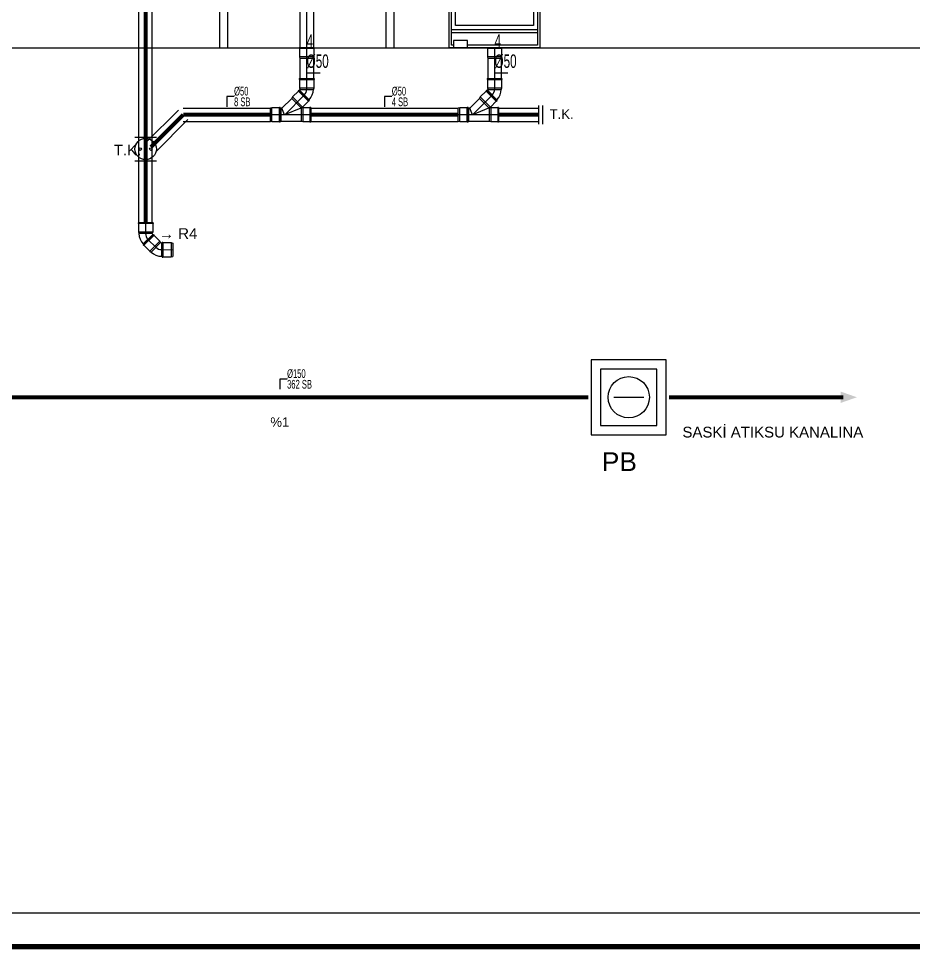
# Model space of a CAD drawing. Header units: centimetres. Extents: x -13133 to 30552, y -2 to 4552.
# Drawn here: x 17025 to 17692, y -2 to 692 of the extents above; entities that cross this region are included whole.
import ezdxf
from ezdxf.enums import TextEntityAlignment as Align

# ---------------------------------------------------------------- set-up
doc = ezdxf.new("R2010")
doc.units = ezdxf.units.CM
for name, pattern in [('BASMA HATTI', [31, 25, -6]), ('PIS', [38, 30, -8]), ('PISSU HATTI', [26, 20, -6]), ('SICAK', [4.6, 4, -0.15, 0.075, -0.15, 0.075, -0.15]), ('SOGUK', [4.375, 4, -0.15, 0.075, -0.15])]:
    doc.linetypes.add(name, pattern=pattern)
for name, color, linetype in [('MTY-PIS-SU-BORUSU', 6, 'PIS'), ('MTY-PISSU-BORU', 6, 'CONTINUOUS'), ('MTY-PISSU-BORU-TAVANDAN', 6, 'PISSU HATTI'), ('MTY-PISSU-CAP', 211, 'CONTINUOUS'), ('MTY-PVC', 43, 'CONTINUOUS'), ('MTY-SICAKSU-BORU', 1, 'BASMA HATTI'), ('MTY-SOGUKSU-BORU', 5, 'CONTINUOUS'), ('MTY-TEFRIS', 15, 'CONTINUOUS'), ('MTY-TEMIZSU-CAP', 101, 'CONTINUOUS'), ('MTY-VANA', 1, 'CONTINUOUS'), ('MTY-YUK-BIRIMI', 7, 'CONTINUOUS'), ('ROTAS-PAFTA', 7, 'CONTINUOUS'), ('ROTAS-PIS-SU-BORUSU', 6, 'PIS'), ('ROTAS-PISSU-CAP', 211, 'CONTINUOUS'), ('ROTAS-PVC', 43, 'CONTINUOUS'), ('ROTAS-ROGAR', 5, 'CONTINUOUS'), ('ROTAS-SEMA', 8, 'CONTINUOUS'), ('ROTAS-TEFRIS', 15, 'CONTINUOUS'), ('ROTAS-VANA', 1, 'CONTINUOUS')]:
    doc.layers.add(name, color=color, linetype=linetype)
doc.styles.add('CAP', font='wturkce.SHX', dxfattribs={"width": 0.65})
doc.styles.add('MTY_CAP', font='wturkce.SHX', dxfattribs={"width": 0.65, "height": 20})
doc.styles.add('MTYCAPLT', font='arial.ttf', dxfattribs={"width": 0.65, "height": 1})
doc.styles.add('ROTAS', font='arial.ttf')
doc.linetypes.add('PİS SU', pattern='A,6,-0.4,[")",Standard,S=1,R=0,X=-0.1,Y=-0.375],-0.2', length=6.6)

# ---------------------------------------------------------------- blocks, each defined once
blk = doc.blocks.new('EVIYE1 KOLON')
at = {"layer": 'MTY-PISSU-BORU-TAVANDAN', "linetype": 'PİS SU', "ltscale": 5}
blk.add_line((0, 53.81), (0, 0), dxfattribs=at)
at = {"layer": 'MTY-PVC', "color": 43}
for p, q in [((-5.5, 53.32), (-5.5, 52.72)), ((-5.03, 53.32), (-5.5, 53.32)), ((-5.3, 52.72), (-5.5, 52.72)), ((5.3, 52.72), (-5.3, 52.72)), ((-5.3, 52.72), (-5.3, 46.46)), ((5, 53.32), (-5.03, 53.32)), ((5, 53.81), (-5, 53.81)), ((-5, 53.81), (-5, 53.32)), ((5.5, 53.32), (4.97, 53.32)), ((5, 53.81), (5, 53.32)), ((5.5, 52.72), (5.3, 52.72)), ((5.3, 52.72), (5.3, 46.46)), ((5.5, 53.32), (5.5, 52.72)), ((5.3, 46.46), (-5.3, 46.46)), ((-5.3, 46.46), (-5, 45.32)), ((5, 45.32), (-5, 45.32)), ((-5, 45.32), (-5, 0)), ((5.3, 46.46), (5, 45.32)), ((5, 45.32), (5, 0))]:
    blk.add_line(p, q, dxfattribs=at)
at = {"layer": 'MTY-SICAKSU-BORU', "linetype": 'SICAK', "ltscale": 10}
for p, q in [((-15, 69.92), (-15, 135)), ((-9.13, 69.92), (-15, 69.92))]:
    blk.add_line(p, q, dxfattribs=at)
at = {"layer": 'MTY-SOGUKSU-BORU', "linetype": 'SOGUK', "ltscale": 10}
for p, q in [((0, 70), (0, 130)), ((9.14, 69.92), (0, 70))]:
    blk.add_line(p, q, dxfattribs=at)
at = {"layer": 'MTY-TEFRIS', "color": 4}
for p, q in [((4.33, 111.2), (-8.43, 99.61)), ((5.28, 111.72), (6.23, 111.72)), ((7.17, 111.72), (6.23, 111.72)), ((6.58, 109.64), (-5.44, 98.72)), ((4.2, 109.98), (4.29, 110.82)), ((4.2, 109.98), (6.23, 109.98)), ((4.58, 109.98), (4.58, 109.64)), ((7.82, 109.98), (4.58, 109.98)), ((4.58, 109.64), (7.82, 109.64)), ((8.25, 109.98), (6.23, 109.98)), ((7.82, 109.64), (7.82, 109.98)), ((8.25, 109.98), (8.16, 110.82)), ((-11.94, 101.4), (-12.12, 101.2)), ((-12.01, 99.79), (-10.45, 98.47)), ((-8.36, 99.67), (-10.53, 101.52)), ((-4.38, 98.72), (-10.45, 98.72)), ((-10.45, 95.77), (-10.45, 98.72)), ((-9.34, 98.78), (-9.41, 98.72)), ((-8.36, 99.62), (-7.41, 99.62)), ((-6.47, 99.62), (-7.41, 99.62)), ((-4.38, 95.77), (-4.38, 98.72)), ((33.13, 95.2), (-33.13, 95.2)), ((-33.13, 90.2), (-33, 90.2)), ((-10.45, 95.77), (-4.38, 95.77)), ((-10, 95.77), (-10, 95.39)), ((-10, 95.39), (-4.8, 95.39)), ((-9.63, 95.39), (-9.63, 71.96)), ((-8.63, 95.39), (-8.63, 71.96)), ((-6.76, 95.39), (-6.76, 84.89)), ((-5.76, 95.39), (-5.76, 84.89)), ((-4.8, 95.39), (-4.8, 95.77)), ((33.13, 90.2), (33, 90.2)), ((-30, 87.2), (-30, 78.16)), ((-4.76, 83.89), (7.14, 83.89)), ((30, 78.16), (30, 87.2)), ((-4.76, 82.89), (7.14, 82.89)), ((8.14, 81.89), (8.14, 71.96)), ((9.14, 81.89), (9.14, 71.96)), ((-25, 73.16), (25, 73.16)), ((-10.38, 71.96), (-10.38, 71.58)), ((-9.13, 71.96), (-10.38, 71.96)), ((-10.38, 71.58), (-9.13, 71.58)), ((-9.63, 71.58), (-9.63, 69.92)), ((-9.63, 69.92), (-8.63, 69.92)), ((-9.13, 71.96), (-7.87, 71.96)), ((-7.87, 71.58), (-9.13, 71.58)), ((-8.63, 71.58), (-8.63, 69.92)), ((-7.87, 71.96), (-7.87, 71.58)), ((4.54, 73.16), (-4.54, 73.16)), ((-4.54, 73.16), (-4.54, 72.09)), ((-4.54, 72.09), (0, 72.09)), ((-3.49, 68.17), (-3.49, 71.17)), ((3.49, 70.09), (-3.49, 70.09)), ((-1, 72.09), (-1, 71.78)), ((4.54, 72.09), (0, 72.09)), ((1, 72.09), (1, 71.78)), ((3.49, 68.17), (3.49, 71.17)), ((4.54, 73.16), (4.54, 72.09)), ((7.38, 71.96), (7.38, 71.58)), ((8.64, 71.96), (7.38, 71.96)), ((7.38, 71.58), (8.64, 71.58)), ((8.14, 71.58), (8.14, 69.92)), ((9.14, 69.92), (8.14, 69.92)), ((8.64, 71.96), (9.9, 71.96)), ((9.9, 71.58), (8.64, 71.58)), ((9.14, 71.58), (9.14, 69.92)), ((9.9, 71.96), (9.9, 71.58)), ((3.49, 69.1), (-3.49, 69.1)), ((-3.49, 60.41), (-3.49, 63.23)), ((-2.75, 65.33), (-2.75, 66.46)), ((-2.75, 66.46), (2.86, 66.46)), ((2.86, 65.93), (-2.75, 65.93)), ((2.86, 65.33), (-2.75, 65.33)), ((-1, 67.56), (-1, 66.46)), ((-1, 65.33), (-1, 64.49)), ((1, 67.56), (1, 66.46)), ((1, 65.33), (1, 64.49)), ((2.86, 66.46), (2.86, 65.33)), ((3.49, 60.41), (3.49, 63.23)), ((-3.95, 59.82), (-3.95, 60.41)), ((-3.95, 60.41), (3.82, 60.41)), ((3.82, 59.82), (-3.95, 59.82)), ((-3.49, 55.1), (-3.49, 59.82)), ((3.49, 55.1), (3.49, 59.82)), ((3.82, 60.41), (3.82, 59.82))]:
    blk.add_line(p, q, dxfattribs=at)
at = {"layer": 'MTY-TEFRIS', "color": 2}
for p, q in [((-65, 95.2), (-65, 0)), ((59.11, 95.2), (-65, 95.2)), ((59.11, 95.2), (65, 95.2)), ((65, 95.2), (65, 0)), ((-59, 89.2), (-59, 0)), ((-30.76, 89.2), (-59, 89.2)), ((56.74, 89.2), (30.76, 89.2)), ((56.74, 89.2), (59, 89.2)), ((59, 89.2), (59, 0))]:
    blk.add_line(p, q, dxfattribs=at)
at = {"layer": 'MTY-TEFRIS', "color": 4}
for centre, radius, start, end in [((5.28, 110.72), 1, 90, 174.07007), ((7.17, 110.72), 1, 5.92993, 90), ((-11.36, 100.55), 1, 139.57371, 229.57371), ((-11.18, 100.76), 1, 49.57371, 139.57371), ((-8.36, 98.62), 1, 90, 174.07007), ((-6.47, 98.62), 1, 5.92993, 90), ((-33.13, 92.7), 2.5, 90, 270), ((-33, 87.2), 3, 0, 90), ((33, 87.2), 3, 90, 180), ((33.13, 92.7), 2.5, 270, 90), ((-4.76, 84.89), 2, 180, 270), ((-4.76, 84.89), 1, 180, 270), ((7.14, 81.89), 2, 0, 90), ((-25, 78.16), 5, 180, 270), ((7.14, 81.89), 1, 0, 90), ((25, 78.16), 5, 270, 0), ((-9.13, 69.92), 1, 119.88579, 60.11421), ((-9.13, 70), 0.506, 189.04535, 350.95465), ((0, 62.3), 9.53, 68.53271, 111.46729), ((8.64, 69.92), 1, 119.88579, 60.11421), ((8.64, 70), 0.506, 189.04535, 350.95465), ((0, 77.03), 9.53, 248.53271, 291.46729), ((0, 59.16), 5.35, 49.37058, 130.62942), ((0, 59.16), 5.35, 229.37058, 310.62942)]:
    blk.add_arc(centre, radius, start, end, dxfattribs=at)
at = {"layer": 'MTY-PISSU-CAP', "lineweight": -3, "ltscale": 100, "style": 'CAP', "width": 0.65}
blk.add_attdef('PSCP', text='', height=10, dxfattribs=at).set_placement((0, -10), align=Align.MIDDLE_LEFT)
at = {"layer": 'MTY-TEMIZSU-CAP', "color": 101, "style": 'CAP', "width": 0.65}
blk.add_attdef('SCCP', text='', height=10, dxfattribs=at).set_placement((-18, 65), align=Align.MIDDLE_RIGHT)
blk.add_attdef('SOCP', text='', height=10, dxfattribs=at).set_placement((15.46, 64.92), align=Align.MIDDLE_LEFT)
at = {"layer": 'MTY-YUK-BIRIMI', "color": 101, "style": 'CAP', "width": 0.65}
blk.add_attdef('SC', text='', height=10, dxfattribs=at).set_placement((-20, 52.74), align=Align.MIDDLE_RIGHT)
blk.add_attdef('SO', text='', height=10, dxfattribs=at).set_placement((15.46, 53.61), align=Align.MIDDLE_LEFT)
at = {"layer": 'MTY-YUK-BIRIMI', "color": 211, "lineweight": -3, "ltscale": 100, "style": 'CAP', "width": 0.65}
blk.add_attdef('PS', text='', height=10, dxfattribs=at).set_placement((0, 5), align=Align.MIDDLE_LEFT)
blk = doc.blocks.new('PVC CATAL SAG')
at = {"layer": 'MTY-PIS-SU-BORUSU', "linetype": 'PİS SU', "ltscale": 5}
for p, q in [((0, 0), (0, -23.03)), ((0, -23.03), (0, -31.02)), ((-1.76, -35.26), (-16.12, -49.85)), ((3, -50), (-27, -50))]:
    blk.add_line(p, q, dxfattribs=at)
blk.add_arc((-6, -31.02), 6, 315, 0, dxfattribs=at)
at = {"layer": 'MTY-PISSU-CAP', "lineweight": -3, "ltscale": 100}
for p, q in [((0, -15.84), (0, -25.84)), ((10, -18.89), (0, -18.89))]:
    blk.add_line(p, q, dxfattribs=at)
at = {"layer": 'MTY-PVC', "color": 43}
for p, q in [((-5.5, 0), (-5.5, -0.6)), ((5.5, 0), (-5.5, 0)), ((-5.3, -0.6), (-5.5, -0.6)), ((5.3, -0.6), (-5.3, -0.6)), ((-5.3, -0.6), (-5.3, -6.85)), ((5.3, -6.85), (-5.3, -6.85)), ((-5.3, -6.85), (-5, -7.99)), ((5.3, -6.85), (5, -7.99)), ((5.5, -0.6), (5.3, -0.6)), ((5.3, -0.6), (5.3, -6.85)), ((5.5, 0), (5.5, -0.6)), ((5, -7.99), (-5, -7.99)), ((-5, -7.99), (-5, -22.87)), ((5, -7.99), (5, -22.87)), ((-5.5, -23.03), (-5.5, -23.63)), ((-5.5, -23.03), (-4.97, -23.03)), ((-5.5, -23.63), (-5.3, -23.63)), ((-5.3, -23.63), (5.3, -23.63)), ((-5.3, -23.63), (-5.3, -29.88)), ((-5, -23.03), (5.03, -23.03)), ((5.03, -23.03), (5.5, -23.03)), ((5.3, -23.63), (5.5, -23.63)), ((5.3, -23.63), (5.3, -29.88)), ((5.5, -23.03), (5.5, -23.63)), ((-6.17, -32.27), (-10.59, -36.69)), ((-5.88, -31.7), (-6.31, -32.13)), ((-5.88, -31.7), (-6.31, -32.13)), ((-6.31, -32.13), (-6.17, -32.27)), ((-6.31, -32.13), (-6.17, -32.27)), ((-6.17, -32.27), (1.33, -39.76)), ((-5.88, -31.7), (-5.58, -32.01)), ((-5.88, -31.7), (-5.58, -32.01)), ((-5.29, -31.73), (-5.58, -32.01)), ((-5.58, -32.01), (1.54, -39.13)), ((-5.3, -29.88), (5.3, -29.88)), ((-5.3, -29.88), (-5, -31.02)), ((-5.29, -31.73), (1.78, -38.8)), ((-5, -31.02), (5, -31.02)), ((5.3, -29.88), (5, -31.02)), ((-11.15, -37.73), (-18.46, -45)), ((-10.59, -36.69), (-11.15, -37.73)), ((-11.15, -37.73), (-4.14, -44.75)), ((-10.59, -36.69), (-3.09, -44.18)), ((1.33, -39.76), (-3.09, -44.18)), ((1.33, -39.76), (1.47, -39.9)), ((1.33, -39.76), (1.47, -39.9)), ((1.89, -39.48), (1.47, -39.9)), ((1.89, -39.48), (1.47, -39.9)), ((1.78, -38.8), (1.5, -39.08)), ((1.5, -39.08), (1.89, -39.48)), ((1.5, -39.08), (1.89, -39.48)), ((-25.86, -44.7), (-27, -45)), ((-27, -55), (-27, -45)), ((-25.86, -55.3), (-25.86, -44.7)), ((-20.33, -44.7), (-25.86, -44.7)), ((-19.73, -44.5), (-20.33, -44.5)), ((-20.33, -44.7), (-20.33, -44.5)), ((-20.33, -55.3), (-20.33, -44.7)), ((-19.73, -45), (-19.73, -44.5)), ((-19.73, -55), (-19.73, -45)), ((-19.33, -45), (-19.73, -45)), ((-18.46, -45), (-19.33, -45)), ((-19.33, -45), (-19.33, -55)), ((-19.33, -45), (-19.33, -55)), ((-19.33, -55), (-19.33, -45)), ((-19.33, -45), (-19.33, -55)), ((-16.5, -50), (-18.46, -45)), ((-4.43, -45), (-16.5, -50)), ((-4.14, -44.75), (-4.43, -45)), ((-4.02, -45), (-4.42, -45)), ((-3.09, -44.18), (-4.14, -44.75)), ((-2.88, -44.7), (-4.02, -45)), ((-4.02, -45), (-4.02, -55)), ((2.4, -44.7), (-2.88, -44.7)), ((-2.88, -44.7), (-2.88, -55.3)), ((3, -44.5), (2.4, -44.5)), ((2.4, -44.5), (2.4, -44.7)), ((2.4, -44.7), (2.4, -55.3)), ((3, -44.5), (3, -45)), ((3, -45), (3, -55)), ((-25.86, -55.3), (-27, -55)), ((-20.33, -55.3), (-25.86, -55.3)), ((-20.33, -55.5), (-20.33, -55.3)), ((-19.73, -55.5), (-19.73, -55)), ((-19.33, -55), (-19.73, -55)), ((-4.02, -55), (-19.33, -55)), ((-2.88, -55.3), (-4.02, -55)), ((2.4, -55.3), (-2.88, -55.3)), ((2.4, -55.3), (2.4, -55.5)), ((3, -55), (3, -55.5)), ((-19.73, -55.5), (-20.33, -55.5)), ((3, -55.5), (2.4, -55.5))]:
    blk.add_line(p, q, dxfattribs=at)
for radius in [1, 11]:
    blk.add_arc((-6, -31.02), radius, 315, 0, dxfattribs=at)
blk = doc.blocks.new('BULASIK MAKINASI1 KOLON')
at = {"layer": 'MTY-SOGUKSU-BORU', "linetype": 'SOGUK', "ltscale": 10}
blk.add_line((0, 70), (0, 130), dxfattribs=at)
at = {"layer": 'MTY-TEFRIS', "color": 4}
for p, q in [((-32.01, 80.72), (32.01, 80.72)), ((-32.01, 78.63), (32.01, 78.63)), ((-32.01, 13.53), (32.01, 13.53)), ((-32.01, 11.44), (32.01, 11.44))]:
    blk.add_line(p, q, dxfattribs=at)
for points in [[(-33.81, 100), (33.81, 100), (33.81, 0), (-33.81, 0)], [(-20.26, 5.42), (-30.48, 5.42), (-30.48, 0), (-20.26, 0)]]:
    blk.add_lwpolyline(points, close=True, dxfattribs=at)
blk.add_lwpolyline([(-30.48, 1.8), (-32.01, 1.8), (-32.01, 98.2), (32.01, 98.2), (32.01, 1.8), (-20.26, 1.8)], dxfattribs=at)
at = {"layer": 'MTY-TEFRIS', "color": 2}
for points in [[(-31.19, 97.28), (30.96, 97.28), (30.96, 87.1), (-31.19, 87.1)], [(-29.31, 95.74), (-13.38, 95.74), (-13.38, 88.32), (-29.31, 88.32)], [(-11.61, 95.74), (0.92, 95.74), (0.92, 95.26), (-11.61, 95.26)], [(-11.61, 94.44), (0.92, 94.44), (0.92, 93.96), (-11.61, 93.96)], [(-11.61, 93.13), (0.92, 93.13), (0.92, 92.66), (-11.61, 92.66)], [(-11.61, 91.83), (0.92, 91.83), (0.92, 91.35), (-11.61, 91.35)], [(-11.61, 90.52), (0.92, 90.52), (0.92, 90.05), (-11.61, 90.05)], [(-11.61, 89.22), (0.92, 89.22), (0.92, 88.74), (-11.61, 88.74)], [(-29.02, 75.63), (29.02, 75.63), (29.02, 16.53), (-29.02, 16.53)], [(-6.53, 71.95), (6.53, 71.95), (6.53, 69.94), (-6.53, 69.94)]]:
    blk.add_lwpolyline(points, close=True, dxfattribs=at)
at = {"layer": 'MTY-PISSU-CAP', "lineweight": -3, "ltscale": 100, "style": 'CAP', "width": 0.65}
blk.add_attdef('PSCP', text='', height=10, dxfattribs=at).set_placement((0, -10), align=Align.MIDDLE_LEFT)
at = {"layer": 'MTY-TEMIZSU-CAP', "color": 101, "style": 'CAP', "width": 0.65}
blk.add_attdef('SOCP', text='', height=10, dxfattribs=at).set_placement((-3.17, 63.4), align=Align.MIDDLE_RIGHT)
at = {"layer": 'MTY-YUK-BIRIMI', "color": 101, "style": 'CAP', "width": 0.65}
blk.add_attdef('SO', text='', height=10, dxfattribs=at).set_placement((2.5, 63.4), align=Align.MIDDLE_LEFT)
at = {"layer": 'MTY-YUK-BIRIMI', "color": 211, "lineweight": -3, "ltscale": 100, "style": 'CAP', "width": 0.65}
blk.add_attdef('PS', text='', height=10, dxfattribs=at).set_placement((0, 5), align=Align.MIDDLE_LEFT)
blk = doc.blocks.new('MTY-PIS SU CAP SB')
at = {"layer": 'MTY-PISSU-CAP'}
for p, q in [((0.83, 1.17), (0, 1.17)), ((0, 1.17), (0, 0))]:
    blk.add_line(p, q, dxfattribs=at)
at = {"layer": 'MTY-PISSU-CAP', "style": 'MTY_CAP', "width": 0.65}
blk.add_attdef('PSCP_001', (0.83, 1.29), '', height=1, dxfattribs=at)
at = {"layer": 'MTY-YUK-BIRIMI', "color": 211, "style": 'MTY_CAP', "width": 0.65}
blk.add_attdef('PS_001', (0.83, 0.07), '', height=1, dxfattribs=at)
blk = doc.blocks.new('MTY-TEMIZLEME KAPAGI KOLON')
at = {"layer": 'MTY-VANA', "color": 1, "ltscale": 75}
for p, q in [((-10, 11), (10, 11)), ((-10, -11), (10, -11))]:
    blk.add_line(p, q, dxfattribs=at)
for centre, radius in [((0, 0), 10), ((-5, 0), 1.25), ((5, 0), 1.25)]:
    blk.add_circle(centre, radius, dxfattribs=at)
at = {"layer": 'MTY-VANA', "color": 1, "ltscale": 75, "style": 'MTYCAPLT'}
blk.add_attdef('TK', (-29.6, -5.96), '', height=10, dxfattribs=at)
blk = doc.blocks.new('PVC DIRSEK')
at = {"layer": 'MTY-PISSU-BORU', "linetype": 'PİS SU', "ltscale": 5}
for p, q in [((0, 0), (0, -7.99)), ((1.99, -12.56), (7.65, -18.21)), ((11.89, -19.97), (20.28, -20.03))]:
    blk.add_line(p, q, dxfattribs=at)
for centre, start, end in [((6, -7.99), 180, 225), ((11.89, -13.97), 225, 270)]:
    blk.add_arc(centre, 6, start, end, dxfattribs=at)
at = {"layer": 'MTY-PVC', "color": 43}
for p, q in [((-5.5, 0), (-5.5, -0.6)), ((5.5, 0), (-5.5, 0)), ((5.5, -0.6), (-5.5, -0.6)), ((-5.3, -0.6), (-5.3, -6.85)), ((5.3, -6.85), (-5.3, -6.85)), ((-5.3, -6.85), (-5, -7.99)), ((5.3, -6.85), (5, -7.99)), ((5.3, -0.6), (5.3, -6.85)), ((5.5, 0), (5.5, -0.6)), ((5, -7.99), (-5, -7.99)), ((5.29, -8.7), (-1.78, -15.77)), ((5.58, -8.98), (-1.56, -16.12)), ((6.31, -9.1), (-1.33, -16.73)), ((6.17, -9.24), (-1.33, -16.73)), ((10.59, -13.66), (3.09, -21.15)), ((5.29, -8.7), (5.58, -8.98)), ((5.88, -8.67), (5.51, -9.04)), ((5.88, -8.67), (5.58, -8.98)), ((5.88, -8.67), (6.31, -9.1)), ((5.88, -8.67), (6.31, -9.1)), ((6.31, -9.1), (6.17, -9.24)), ((6.17, -9.24), (10.59, -13.66)), ((10.59, -13.66), (11.18, -14.68)), ((-1.5, -16.05), (-1.89, -16.45)), ((-1.56, -16.12), (-1.89, -16.45)), ((-1.89, -16.45), (-1.47, -16.88)), ((-1.89, -16.45), (-1.47, -16.88)), ((-1.78, -15.77), (-1.5, -16.05)), ((-1.33, -16.73), (-1.47, -16.88)), ((-1.33, -16.73), (-1.47, -16.88)), ((-1.33, -16.73), (3.09, -21.15)), ((11.18, -14.68), (4.11, -21.75)), ((11.89, -14.97), (11.89, -24.97)), ((11.89, -14.97), (12.29, -14.97)), ((12.29, -14.53), (12.29, -14.97)), ((12.29, -14.53), (12.89, -14.53)), ((12.29, -14.97), (12.29, -25.03)), ((12.89, -14.53), (12.89, -14.73)), ((12.89, -14.73), (12.89, -25.33)), ((12.89, -14.73), (19.14, -14.73)), ((19.14, -14.73), (20.28, -15.07)), ((19.14, -14.73), (19.14, -25.33)), ((20.28, -15.07), (20.28, -25)), ((3.09, -21.15), (4.11, -21.75)), ((11.89, -24.97), (12.29, -24.97)), ((12.29, -24.97), (12.29, -25.53)), ((12.29, -25.53), (12.89, -25.53)), ((12.89, -25.33), (19.14, -25.33)), ((12.89, -25.33), (12.89, -25.53)), ((19.14, -25.33), (20.28, -25))]:
    blk.add_line(p, q, dxfattribs=at)
for centre, radius, start, end in [((6, -7.99), 11, 180, 225), ((6, -7.99), 1, 180, 225), ((11.89, -13.97), 1, 225, 270), ((11.89, -13.97), 11, 225, 270)]:
    blk.add_arc(centre, radius, start, end, dxfattribs=at)

msp = doc.modelspace()

# ---------------------------------------------------------------- linework, layer by layer
at = {"layer": 'ROTAS-PAFTA'}
for points, const_width in [([(15040, 0), (23060, 0), (23060, 2800), (15040, 2800)], 4), ([(15065, 25), (23035, 25), (23035, 2775), (15065, 2775)], 1)]:
    msp.add_lwpolyline(points, close=True, dxfattribs=dict(at, const_width=const_width))
at = {"layer": 'ROTAS-PIS-SU-BORUSU', "const_width": 3}
for points in [[(17120, 539.5), (17120, 1770)], [(17148, 620), (17124, 596)], [(17148, 620), (17213, 620)], [(17243, 620), (17353, 620)], [(17383, 620), (17413, 620)], [(16990, 409.5), (17450, 409.5)], [(17510, 409.5), (17640, 409.5)]]:
    msp.add_lwpolyline(points, dxfattribs=at)
at = {"layer": 'ROTAS-PIS-SU-BORUSU'}
msp.add_solid([(17650, 409.5), (17638, 405.3), (17638, 413.7)], dxfattribs=at)
at = {"layer": 'ROTAS-PVC'}
for p, q in [((17115, 539.5), (17115, 1770)), ((17125, 539.5), (17125, 1770)), ((17148, 625), (17213, 625)), ((17243, 625), (17353, 625)), ((17383, 625), (17413, 625)), ((17413, 613), (17413, 627)), ((17416, 613), (17416, 627)), ((17144.46, 623.54), (17120.46, 599.54)), ((17151.54, 616.46), (17127.54, 592.46)), ((17148, 615), (17213, 615)), ((17243, 615), (17353, 615)), ((17383, 615), (17413, 615))]:
    msp.add_line(p, q, dxfattribs=at)
at = {"layer": 'ROTAS-ROGAR'}
msp.add_line((17468.8, 409.5), (17491.2, 409.5), dxfattribs=at)
for points in [[(17452, 381.5), (17508, 381.5), (17508, 437.5), (17452, 437.5)], [(17459, 388.5), (17501, 388.5), (17501, 430.5), (17459, 430.5)]]:
    msp.add_lwpolyline(points, close=True, dxfattribs=at)
msp.add_circle((17480, 409.5), 15.4, dxfattribs=at)
at = {"layer": 'ROTAS-SEMA'}
msp.add_lwpolyline([(15140, 670), (22960, 670)], dxfattribs=at)

# ---------------------------------------------------------------- block references
at = {"layer": 'ROTAS-TEFRIS'}
ref = msp.add_blockref('EVIYE1 KOLON', (17240, 670), dxfattribs=at)
ref.add_attrib('SO', '0.5', dxfattribs={"color": 101, "height": 10, "style": 'CAP', "width": 0.65}).set_placement((17255.46, 723.61), align=Align.MIDDLE_LEFT)
ref.add_attrib('SOCP', 'Ø20', dxfattribs={"color": 101, "height": 10, "style": 'CAP', "width": 0.65}).set_placement((17255.46, 734.92), align=Align.MIDDLE_LEFT)
ref.add_attrib('SC', '0.5', dxfattribs={"color": 101, "height": 10, "style": 'CAP', "width": 0.65}).set_placement((17220, 722.74), align=Align.MIDDLE_RIGHT)
ref.add_attrib('SCCP', 'Ø20', dxfattribs={"color": 101, "height": 10, "style": 'CAP', "width": 0.65}).set_placement((17222, 735), align=Align.MIDDLE_RIGHT)
ref.add_attrib('PSCP', 'Ø50', dxfattribs={"lineweight": -3, "ltscale": 100, "height": 10, "style": 'CAP', "width": 0.65}).set_placement((17240, 660), align=Align.MIDDLE_LEFT)
ref.add_attrib('PS', '4', dxfattribs={"color": 211, "lineweight": -3, "ltscale": 100, "height": 10, "style": 'CAP', "width": 0.65}).set_placement((17240, 675), align=Align.MIDDLE_LEFT)
ref = msp.add_blockref('BULASIK MAKINASI1 KOLON', (17380, 670), dxfattribs=at)
ref.add_attrib('SO', '1.0', dxfattribs={"color": 101, "height": 10, "style": 'CAP', "width": 0.65}).set_placement((17382.5, 733.4), align=Align.MIDDLE_LEFT)
ref.add_attrib('SOCP', 'Ø20', dxfattribs={"color": 101, "height": 10, "style": 'CAP', "width": 0.65}).set_placement((17376.83, 733.4), align=Align.MIDDLE_RIGHT)
ref.add_attrib('PSCP', 'Ø50', dxfattribs={"lineweight": -3, "ltscale": 100, "height": 10, "style": 'CAP', "width": 0.65}).set_placement((17380, 660), align=Align.MIDDLE_LEFT)
ref.add_attrib('PS', '4', dxfattribs={"color": 211, "lineweight": -3, "ltscale": 100, "height": 10, "style": 'CAP', "width": 0.65}).set_placement((17380, 675), align=Align.MIDDLE_LEFT)
for name, p in [('PVC CATAL SAG', (17240, 670)), ('PVC CATAL SAG', (17380, 670)), ('PVC DIRSEK', (17120, 539.5))]:
    msp.add_blockref(name, p, dxfattribs=at)
ref = msp.add_blockref('MTY-PIS SU CAP SB', (17180.5, 626), dxfattribs=dict(at, xscale=6.5, yscale=6.5))
ref.add_attrib('PSCP_001', 'Ø50', (17185.92, 634.38), dxfattribs={"height": 6.5, "style": 'MTY_CAP', "width": 0.65})
ref.add_attrib('PS_001', '8 SB', (17185.92, 626.43), dxfattribs={"color": 211, "height": 6.5, "style": 'MTY_CAP', "width": 0.65})
ref = msp.add_blockref('MTY-PIS SU CAP SB', (17298, 626), dxfattribs=dict(at, xscale=6.5, yscale=6.5))
ref.add_attrib('PSCP_001', 'Ø50', (17303.42, 634.38), dxfattribs={"height": 6.5, "style": 'MTY_CAP', "width": 0.65})
ref.add_attrib('PS_001', '4 SB', (17303.42, 626.43), dxfattribs={"color": 211, "height": 6.5, "style": 'MTY_CAP', "width": 0.65})
ref = msp.add_blockref('MTY-TEMIZLEME KAPAGI KOLON', (17120, 594.5), dxfattribs=dict(at, xscale=0.8, yscale=0.8))
ref.add_attrib('TK', 'T.K.', (17096.32, 589.73), dxfattribs={"layer": 'ROTAS-VANA', "color": 1, "ltscale": 75, "height": 8, "style": 'MTYCAPLT'})
ref = msp.add_blockref('MTY-PIS SU CAP SB', (17220, 415.5), dxfattribs=dict(at, xscale=6.5, yscale=6.5))
ref.add_attrib('PSCP_001', 'Ø150', (17225.42, 423.88), dxfattribs={"height": 6.5, "style": 'MTY_CAP', "width": 0.65})
ref.add_attrib('PS_001', '362 SB', (17225.42, 415.93), dxfattribs={"color": 211, "height": 6.5, "style": 'MTY_CAP', "width": 0.65})

# ---------------------------------------------------------------- texts
at = {"layer": 'ROTAS-PISSU-CAP', "style": 'ROTAS'}
for s, height, p in [('T.K.', 7, (17421, 617)), ('→ R4', 8, (17130, 527.5)), ('SASKİ ATIKSU KANALINA', 8, (17520, 379.5))]:
    msp.add_text(s, height=height, dxfattribs=at).set_placement(p)
msp.add_text('%1', height=7, dxfattribs=at).set_placement((17220, 387.5), align=Align.CENTER)
at = {"layer": 'ROTAS-ROGAR', "style": 'ROTAS'}
msp.add_text('PB', height=14, dxfattribs=at).set_placement((17460, 354.5))

doc.saveas('drawing.dxf')
